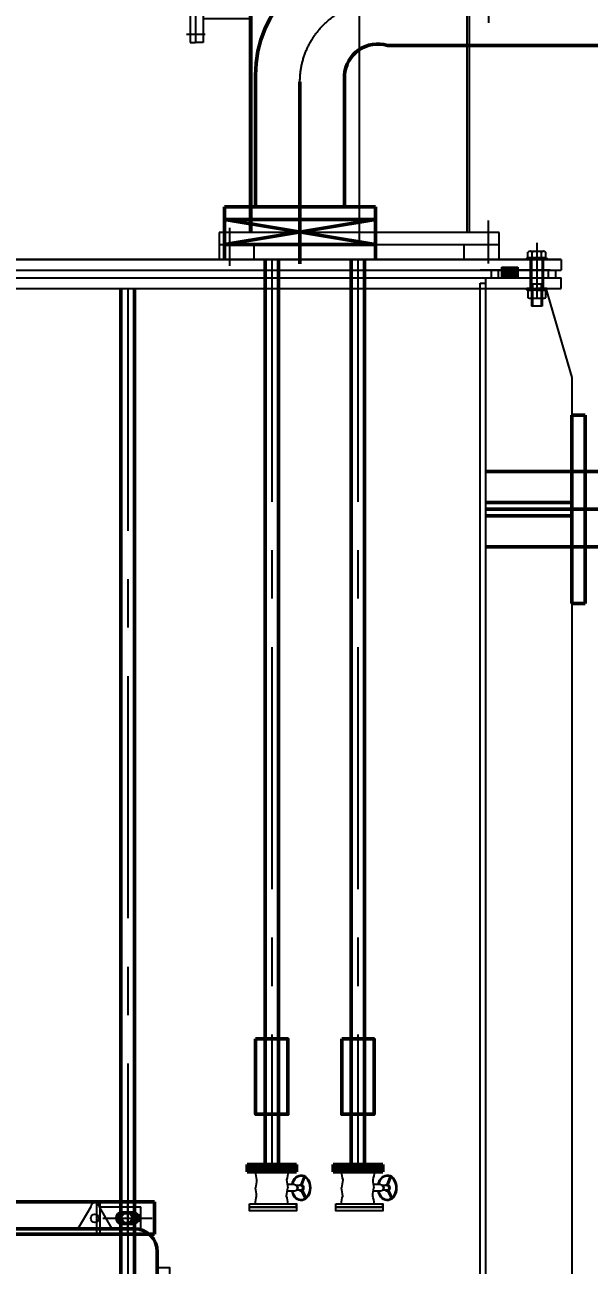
# Model space of a CAD drawing. Header units: millimetres. Extents: x 71406 to 93150, y 2492 to 17792.
# Drawn here: x 85000 to 86049, y 12733 to 15038 of the extents above; entities that cross this region are included whole.
import ezdxf

# ---------------------------------------------------------------- set-up
doc = ezdxf.new("R2010")
doc.units = ezdxf.units.MM
doc.header["$LTSCALE"] = 360
for name, pattern in [('ACAD_ISO04W100', [30, 24, -3, 0, -3]), ('ACISOTGB', [9, 4, -1, 1, -1, 1, -1]), ('CENTER', [2, 1.25, -0.25, 0.25, -0.25]), ('DASHED', [0.75, 0.5, -0.25])]:
    doc.linetypes.add(name, pattern=pattern)
for name, color, linetype, lineweight in [('0粗实线层', 7, 'Continuous', 50), ('1虚线层', 5, 'DASHED', 25), ('2中心线层', 1, 'CENTER', 25), ('4细实线层', 2, 'Continuous', 25), ('细实线', 3, 'Continuous', 20)]:
    doc.layers.add(name, color=color, linetype=linetype, lineweight=lineweight)
for name, color, linetype in [('1', 7, 'Continuous'), ('1轮廓实线层', 7, 'Continuous'), ('2', 2, 'CENTER'), ('2细线层', 4, 'Continuous'), ('3中心线层', 1, 'ACAD_ISO04W100'), ('4虚线层', 6, 'DASHED'), ('5剖面线层', 2, 'Continuous')]:
    doc.layers.add(name, color=color, linetype=linetype)
doc.styles.add('TH_GBDIM', font='txt.shx', dxfattribs={"width": 0.67, "bigfont": 'hztxt.shx'})
doc.dimstyles.new('TH_GBDIM', dxfattribs={"dimscale": 36, "dimtxt": 3.5, "dimasz": 2.5, "dimexe": 2, "dimexo": 0, "dimgap": 1.5, "dimtad": 0, "dimtoh": 1, "dimdec": 1, "dimdsep": 46, "dimtxsty": 'TH_GBDIM', "dimcen": 2.5, "dimclrd": 3, "dimclre": 3, "dimclrt": 6, "dimadec": 0, "dimazin": 2, "dimtfac": 0.714286, "dimtdec": 1, "dimtmove": 0, "dimatfit": 3, "dimfxl": 2, "dimtzin": 0, "dimlwd": -1, "dimlwe": -1, "dimarcsym": 0})
pattern_1 = [(225, (86301.5217, 14535.647), (2.245064, -2.245064), [])]
pattern_2 = [(135, (86301.5217, 14613.563), (2.245064, 2.245064), [])]

# ---------------------------------------------------------------- blocks, each defined once
blk = doc.blocks.new('GY-SGZ')
for p, q in [((1803.6, 9261.6), (2323.6, 9261.6)), ((1803.6, 9233.6), (1803.6, 9261.6)), ((2323.6, 9233.6), (2323.6, 9261.6)), ((2353.6, 9263.6), (2367.6, 9263.6)), ((2353.6, 9263.6), (2353.6, 9158.6)), ((2367.6, 9263.6), (2367.6, 9158.6)), ((2377.6, 9263.6), (2367.6, 9263.6)), ((2377.6, 9263.6), (2377.6, 9158.6)), ((1803.6, 9211.6), (1803.6, 9233.6)), ((1859.6, 9233.6), (1803.6, 9233.6)), ((1803.6, 9233.6), (2063.6, 9233.6)), ((1859.6, 9233.6), (1859.6, 8805.6)), ((1863.6, 9233.6), (1863.6, 8805.6)), ((2063.6, 9233.6), (2323.6, 9233.6)), ((2267.6, 9233.6), (2267.6, 8805.6)), ((2323.6, 9233.6), (2323.6, 9211.6)), ((2353.6, 9218.6), (2323.6, 9218.6)), ((1859.6, 9211.6), (1803.6, 9211.6)), ((2323.6, 9211.6), (1803.6, 9211.6)), ((2353.6, 9203.6), (2263.6, 9203.6)), ((2353.6, 9158.6), (2367.6, 9158.6)), ((2377.6, 9158.6), (2367.6, 9158.6)), ((1803.6, 8755.6), (1803.6, 8805.6)), ((1803.6, 8805.6), (1863.6, 8805.6)), ((1803.6, 8805.6), (2323.6, 8805.6)), ((2323.6, 8805.6), (2323.6, 8755.6)), ((2323.6, 8783.6), (1803.6, 8783.6)), ((2323.6, 8783.6), (1803.6, 8783.6)), ((1868.6, 8755.6), (1868.6, 8783.6)), ((2258.6, 8755.6), (2258.6, 8783.6))]:
    blk.add_line(p, q)
at = {"ltscale": 10}
blk.add_line((1803.6, 8755.6), (2323.6, 8755.6), dxfattribs=at)
at = {"layer": '1'}
blk.add_line((2263.6, 9233.6), (2263.6, 8805.6), dxfattribs=at)
at = {"layer": '2'}
for p, q in [((2349.6, 9248.6), (2382.6, 9248.6)), ((2349.6, 9173.6), (2384.2, 9173.6))]:
    blk.add_line(p, q, dxfattribs=at)
at = {"layer": '2中心线层'}
for p, q in [((1823.6, 9278.8), (1823.6, 9195.5)), ((2303.6, 9284.7), (2303.6, 9208)), ((1823.6, 8748.3), (1823.6, 8828.3)), ((2303.6, 8743.7), (2303.6, 8814.6))]:
    blk.add_line(p, q, dxfattribs=at)
at = {"layer": '3中心线层'}
blk.add_line((2063.6, 9353.1), (2063.6, 8786.1), dxfattribs=at)
blk = doc.blocks.new('srqlg-c')
at = {"layer": '0粗实线层'}
for p, q in [((156893.1, -197585.1), (157356.6, -197585.1)), ((157601.6, -197884.6), (157601.6, -197640.1)), ((157379.1, -197884.6), (157659.1, -197884.6)), ((157379.1, -197908.6), (157379.1, -197884.6)), ((157659.1, -197908.6), (157659.1, -197884.6)), ((157659.1, -197908.6), (157379.1, -197954.6)), ((157379.1, -197908.6), (157659.1, -197954.6)), ((157379.1, -197954.6), (157659.1, -197954.6)), ((157379.1, -197982.6), (157379.1, -197954.6)), ((157659.1, -197982.6), (157659.1, -197954.6))]:
    blk.add_line(p, q, dxfattribs=at)
at = {"layer": '0粗实线层', "color": 7}
blk.add_line((157436.6, -197640.1), (157436.6, -197884.6), dxfattribs=at)
at = {"layer": '0粗实线层', "color": 1}
blk.add_line((157519.1, -197652.7), (157519.1, -197990.5), dxfattribs=at)
at = {"layer": '0粗实线层'}
blk.add_lwpolyline([(157659.1, -197954.6), (157379.1, -197954.6), (157379.1, -197908.6), (157659.1, -197908.6)], close=True, dxfattribs=at)
for centre, radius, start, end in [((157381.6, -197640.1), 220, 0, 90), ((157374.8, -197644.4), 62, 3.9571, 107.0259)]:
    blk.add_arc(centre, radius, start, end, dxfattribs=at)
at = {"layer": '2中心线层'}
blk.add_arc((157369.1, -197652.7), 150.1, 0.011, 89.9735, dxfattribs=at)
at = {"layer": '细实线', "color": 0}
for p, q in [((157659.1, -197908.6), (157379.1, -197908.6)), ((157659.1, -197982.6), (157379.1, -197982.6))]:
    blk.add_line(p, q, dxfattribs=at)
blk = doc.blocks.new('A$C2EA9775C')
for p, q in [((-185, 70), (-185, 175)), ((-185, 175), (-160, 175)), ((-160, 70), (-160, 175)), ((-275, -70), (-275, 95)), ((-265, 95), (-275, 95)), ((-265, -70), (-265, 95)), ((-265, -175), (-265, 95)), ((0, 70), (-265, 70)), ((-160, 12.5), (0, 12.5)), ((-160, -12.5), (0, -12.5)), ((-275, -70), (-275, -175)), ((0, -70), (-265, -70)), ((-185, -175), (-185, -70)), ((-160, -70), (-160, -175)), ((-275, -175), (-265, -175)), ((-160, -175), (-185, -175))]:
    blk.add_line(p, q)
at = {"color": 6, "linetype": 'ACISOTGB'}
for p, q in [((-185, -70), (-185, 70)), ((-160, -70), (-160, 70))]:
    blk.add_line(p, q, dxfattribs=at)
at = {"color": 1, "linetype": 'CENTER'}
blk.add_line((0, 0), (-275, 0), dxfattribs=at)
at = {"color": 1}
blk.add_line((-160, 0), (0, 0), dxfattribs=at)
blk = doc.blocks.new('A$C44B90BF6')
for p, q in [((-267.5, 744), (-267.5, 804)), ((-267.5, 804), (267.5, 804)), ((-227.5, 784), (-217.5, 784)), ((-207.5, 784), (-217.5, 784)), ((207.5, 784), (217.5, 784)), ((227.5, 784), (217.5, 784)), ((267.5, 804), (267.5, 744)), ((-227.5, 764), (-217.5, 764)), ((-207.5, 764), (-217.5, 764)), ((207.5, 764), (217.5, 764)), ((227.5, 764), (217.5, 764)), ((267.5, 744), (-267.5, 744)), ((-267.5, 0), (-267.5, 60)), ((-267.5, 60), (267.5, 60)), ((267.5, 60), (267.5, 0)), ((-227.5, 40), (-217.5, 40)), ((-207.5, 40), (-217.5, 40)), ((207.5, 40), (217.5, 40)), ((227.5, 40), (217.5, 40)), ((267.5, 0), (-267.5, 0)), ((-227.5, 20), (-217.5, 20)), ((-207.5, 20), (-217.5, 20)), ((207.5, 20), (217.5, 20)), ((227.5, 20), (217.5, 20))]:
    blk.add_line(p, q)
for centre, start, end in [((-227.5, 774), 90, 270), ((-207.5, 774), 270, 90), ((207.5, 774), 90, 270), ((227.5, 774), 270, 90), ((-227.5, 30), 90, 270), ((-207.5, 30), 270, 90), ((207.5, 30), 90, 270), ((227.5, 30), 270, 90)]:
    blk.add_arc(centre, 10, start, end)
at = {"layer": '1虚线层'}
for p, q in [((-166, 744), (-166, 804)), ((-160, 744), (-160, 804)), ((160, 804), (160, 744)), ((166, 804), (166, 744)), ((-166, 0), (-166, 60)), ((-160, 0), (-160, 60)), ((160, 60), (160, 0)), ((166, 60), (166, 0))]:
    blk.add_line(p, q, dxfattribs=at)
at = {"layer": '2中心线层'}
for p, q in [((0, 727.7), (0, 815.8)), ((-217.5, 804), (-217.5, 744.8)), ((217.5, 804), (217.5, 744)), ((-175.5, 774), (-259.5, 774)), ((171.5, 774), (263.5, 774)), ((0, -16.3), (0, 71.8)), ((-217.5, 60), (-217.5, 0.8)), ((217.5, 60), (217.5, 0)), ((-175.5, 30), (-259.5, 30)), ((171.5, 30), (263.5, 30))]:
    blk.add_line(p, q, dxfattribs=at)
blk = doc.blocks.new('A$C0A6D7FC6')
for p, q in [((-230.1, 0), (230.1, 0)), ((-273, -661.1), (-273, -42.9)), ((273, -661.1), (273, -42.9)), ((-24.4, -356.3), (-24.4, -380.6)), ((-24, -356.3), (-24, -381.8)), ((-23.5, -356.3), (-23.5, -380.6)), ((-24, -381.8), (-24.4, -380.6)), ((-24, -381.8), (-23.5, -380.6)), ((-117.1, -495.7), (-117.1, -454.5)), ((-116.4, -496.1), (-116.4, -454.5)), ((-115.7, -495.7), (-115.7, -454.5)), ((-171.8, -495.7), (-61, -495.7)), ((-171.8, -496.1), (-61, -496.1)), ((-26.3, -508.7), (15.6, -508.7)), ((-26.3, -508.7), (-26.3, -542.5)), ((15.6, -508.7), (15.6, -542.5)), ((15.6, -542.5), (-26.3, -542.5)), ((-230.1, -704), (230.1, -704))]:
    blk.add_line(p, q)
blk.add_lwpolyline([(-187.3, -309.4, -0.414214), (-173.8, -295.9), (16.4, -295.9, -0.414214), (30, -309.4), (30, -551, -0.414214), (16.4, -564.6), (-173.8, -564.6, -0.414214), (-187.3, -551)], format="xyb", close=True)
for radius in [36.2, 2.38]:
    blk.add_circle((-24, -354), radius)
for centre, start, end in [((-230.1, -42.9), 90, 180), ((230.1, -42.9), 0, 90), ((-230.1, -661.1), 180, 270), ((230.1, -661.1), 270, 0)]:
    blk.add_arc(centre, 42.9, start, end)
at = {"layer": '1虚线层'}
for centre in [(-273, -102), (273, -102), (-273, -602), (273, -602)]:
    blk.add_circle(centre, 10, dxfattribs=at)
at = {"layer": '2细线层'}
for p, q in [((-94.2, 31.3), (-94.2, 81.4)), ((-94.2, 81.4), (-69.8, 81.4)), ((-69.8, 31.3), (-69.8, 81.4)), ((-242.3, -1.8), (-242.3, 40.7)), ((-164.7, 40.7), (-242.3, 40.7)), ((-223.8, 25.6), (-242.3, 25.6)), ((-164.7, 40.7), (-188.6, 0)), ((-149.3, 40.7), (-125.3, 0)), ((-114.5, 29), (-112.1, 31.3)), ((-114.5, 29), (-114.5, 15.1)), ((-82, 29), (-114.5, 29)), ((-82, 31.3), (-112.1, 31.3)), ((-82, 31.3), (-51.9, 31.3)), ((-82, 29), (-49.5, 29)), ((-49.5, 29), (-51.9, 31.3)), ((-49.5, 29), (-49.5, 15.1)), ((149.3, 40.7), (125.3, 0)), ((164.7, 40.7), (242.3, 40.7)), ((164.7, 40.7), (188.6, 0)), ((223.8, 25.6), (242.3, 25.6)), ((242.3, -1.8), (242.3, 40.7)), ((-223.8, 15), (-242.3, 15)), ((-125.3, 0), (-125.3, 15.1)), ((-125.3, 15.1), (-38.7, 15.1)), ((-38.7, 0), (-38.7, 15.1)), ((223.8, 15), (242.3, 15)), ((-34.1, -326.2), (-35.9, -321.2)), ((-29.1, -324.8), (-30, -319.7)), ((-24, -324.4), (-24, -319.1)), ((-18.8, -324.8), (-17.9, -319.7)), ((-13.8, -326.2), (-12, -321.2)), ((-51.7, -343.8), (-56.7, -342)), ((-49.6, -339.2), (-54.1, -336.5)), ((-46.6, -334.9), (-50.6, -331.6)), ((-43, -331.3), (-46.3, -327.3)), ((-38.7, -328.3), (-41.4, -323.8)), ((-9.2, -328.3), (-6.5, -323.8)), ((-5, -331.3), (-1.6, -327.3)), ((-1.3, -334.9), (2.7, -331.6)), ((1.6, -339.2), (6.2, -336.5)), ((3.8, -343.8), (8.8, -342)), ((-53.5, -354), (-58.8, -354)), ((-53.1, -348.8), (-58.2, -347.9)), ((-53.1, -359.1), (-58.2, -360)), ((-51.7, -364.1), (-56.7, -365.9)), ((-49.6, -368.7), (-54.1, -371.4)), ((1.6, -368.7), (6.2, -371.4)), ((3.8, -364.1), (8.8, -365.9)), ((5.2, -348.8), (10.3, -347.9)), ((5.2, -359.1), (10.3, -360)), ((5.6, -354), (10.9, -354)), ((-46.6, -373), (-50.6, -376.3)), ((-43, -376.6), (-46.3, -380.6)), ((-38.7, -379.6), (-41.4, -384.1)), ((-34.1, -381.7), (-35.9, -386.7)), ((-29.1, -383.1), (-30, -388.2)), ((-24, -383.5), (-24, -388.8)), ((-18.8, -383.1), (-17.9, -388.2)), ((-13.8, -381.7), (-12, -386.7)), ((-9.2, -379.6), (-6.5, -384.1)), ((-5, -376.6), (-1.6, -380.6)), ((-1.3, -373), (2.7, -376.3)), ((-153.2, -465.2), (-159.5, -459.9)), ((-147.3, -459.3), (-152.5, -453)), ((-140.4, -454.5), (-144.5, -447.4)), ((-132.8, -450.9), (-135.6, -443.2)), ((-124.7, -448.8), (-126.2, -440.7)), ((-116.4, -448), (-116.4, -439.8)), ((-108.1, -448.8), (-106.6, -440.7)), ((-100, -450.9), (-97.2, -443.2)), ((-92.4, -454.5), (-88.3, -447.4)), ((-85.5, -459.3), (-80.3, -453)), ((-79.6, -465.2), (-73.3, -459.9)), ((-161.5, -479.6), (-169.2, -476.8)), ((-158, -472), (-165.1, -468)), ((-74.8, -472), (-67.7, -468)), ((-71.2, -479.6), (-63.6, -476.8)), ((-163.7, -487.7), (-171.8, -486.3)), ((-69.1, -487.7), (-61, -486.3)), ((-242.3, -702.2), (-242.3, -744)), ((-196.5, -744), (-174.6, -704)), ((196.5, -744), (174.6, -704)), ((242.3, -702.2), (242.3, -744)), ((-223.8, -718.4), (-242.3, -718.4)), ((-223.8, -729), (-242.3, -729)), ((223.8, -718.4), (242.3, -718.4)), ((223.8, -729), (242.3, -729)), ((-242.3, -744), (-196.5, -744)), ((242.3, -744), (196.5, -744))]:
    blk.add_line(p, q, dxfattribs=at)
for points in [[(-273, -72.1), (-273, -72.1), (-295.4, -72.1), (-295.4, -72.1), (-295.4, -131.9), (-295.4, -131.9), (-273, -131.9), (-273, -131.9)], [(273, -72.1), (273, -72.1), (295.4, -72.1), (295.4, -72.1), (295.4, -131.9), (295.4, -131.9), (273, -131.9), (273, -131.9)], [(-273, -631.9), (-273, -631.9), (-295.4, -631.9), (-295.4, -631.9), (-295.4, -572.1), (-295.4, -572.1), (-273, -572.1), (-273, -572.1)], [(273, -631.9), (273, -631.9), (295.4, -631.9), (295.4, -631.9), (295.4, -572.1), (295.4, -572.1), (273, -572.1), (273, -572.1)]]:
    blk.add_lwpolyline(points, close=True, dxfattribs=at)
for centre, radius in [((-216.4, 20.3), 9.16), ((-156.8, 19.5), 7.6), ((156.8, 19.5), 7.6), ((216.4, 20.3), 9.16), ((-216.4, -723.7), 9.16), ((216.4, -723.7), 9.16)]:
    blk.add_circle(centre, radius, dxfattribs=at)
for centre in [(-157, 40.7), (157, 40.7)]:
    blk.add_arc(centre, 7.68, 0, 180, dxfattribs=at)
at = {"layer": '3中心线层'}
blk.add_line((0, 80.8), (0, -790.4), dxfattribs=at)
blk = doc.blocks.new('A$C78C11DB7')
blk.add_blockref('A$C44B90BF6', (0, -588.9))
at = {"layer": '0粗实线层'}
blk.add_blockref('A$C0A6D7FC6', (0, 165.2), dxfattribs=at)
blk = doc.blocks.new('*D889')
at = {"layer": '0粗实线层', "color": 3, "transparency": 16777216}
for p, q in [((85577.3, 16942.6), (88524.2, 16942.6)), ((88452.2, 16852.6), (88452.2, 14323.4)), ((88452.2, 11376.6), (88452.2, 13905.8)), ((85324.4, 11286.6), (88524.2, 11286.6))]:
    blk.add_line(p, q, dxfattribs=at)
for points in [[(88437.2, 16852.6), (88467.2, 16852.6), (88452.2, 16942.6)], [(88437.2, 11376.6), (88467.2, 11376.6), (88452.2, 11286.6)]]:
    blk.add_solid(points, dxfattribs=at)
at = {"layer": 'Defpoints', "color": 0, "transparency": 16777216}
for p in [(85577.3, 16942.6), (85324.4, 11286.6), (88452.2, 11286.6)]:
    blk.add_point(p, dxfattribs=at)
at = {"layer": '0粗实线层', "color": 6, "transparency": 16777216, "insert": (88452.2, 14114.6), "char_height": 126, "attachment_point": 5, "rotation": 90, "style": 'TH_GBDIM'}
blk.add_mtext('5656', dxfattribs=at)

msp = doc.modelspace()

# ---------------------------------------------------------------- hatches: boundary and pattern name
h = msp.add_hatch()
h.set_pattern_fill('普通,AE^C^Q', color=2, style=0)
h.set_pattern_definition([(45, (29186.8577, 78192.6705), (-0.883883476, 0.883883476), [])])
h.paths.add_polyline_path([(85916.339, 14581.605), (85916.339, 14587.605), (85886.339, 14587.605), (85886.339, 14581.605)])
h.paths.add_polyline_path([(85886.339, 14581.605), (85886.339, 14567.605), (85916.339, 14567.605), (85916.339, 14581.605)])
at = {"layer": '5剖面线层'}
h = msp.add_hatch(dxfattribs=at)
h.set_pattern_fill('ANSI31', color=256, style=0)
h.set_pattern_definition(pattern_2)
h.paths.add_polyline_path([(85932.839, 14603.855), (85933.589, 14604.605), (85940.839, 14604.605), (85940.839, 14601.605), (85932.839, 14601.605)])
h = msp.add_hatch(dxfattribs=at)
h.set_pattern_fill('ANSI31', color=256, style=0)
h.set_pattern_definition(pattern_2)
h.paths.add_polyline_path([(85961.839, 14604.605), (85969.089, 14604.605), (85969.839, 14603.855), (85969.839, 14601.605), (85961.839, 14601.605)])
h = msp.add_hatch(dxfattribs=at)
h.set_pattern_fill('ANSI31', color=256, style=0)
h.set_pattern_definition(pattern_1)
h.paths.add_polyline_path([(85932.839, 14545.355), (85933.589, 14544.605), (85940.839, 14544.605), (85940.839, 14547.605), (85932.839, 14547.605)])
h = msp.add_hatch(dxfattribs=at)
h.set_pattern_fill('ANSI31', color=256, style=0)
h.set_pattern_definition(pattern_1)
h.paths.add_polyline_path([(85961.839, 14544.605), (85969.089, 14544.605), (85969.839, 14545.355), (85969.839, 14547.605), (85961.839, 14547.605)])

# ---------------------------------------------------------------- linework, layer by layer
at = {"color": 1}
msp.add_line((85951.339, 14632.283), (85951.339, 14539.121), dxfattribs=at)
for p, q in [((85996.339, 14601.605), (83786.356, 14601.605)), ((83786.356, 14601.605), (85996.339, 14601.605)), ((85846.349, 14601.605), (85956.349, 14601.605)), ((85932.839, 14603.855), (85933.589, 14604.605)), ((85932.839, 14601.605), (85932.839, 14603.855)), ((85940.839, 14601.605), (85932.839, 14601.605)), ((85933.589, 14604.605), (85940.839, 14604.605)), ((85940.839, 14604.605), (85940.839, 14601.605)), ((85961.839, 14601.605), (85961.839, 14604.605)), ((85961.839, 14604.605), (85969.089, 14604.605)), ((85969.839, 14601.605), (85961.839, 14601.605)), ((85969.089, 14604.605), (85969.839, 14603.855)), ((85969.839, 14603.855), (85969.839, 14601.605)), ((85996.339, 14601.605), (85996.339, 14581.605)), ((83786.356, 14581.605), (85996.339, 14581.605)), ((83786.356, 14581.605), (85996.339, 14581.605)), ((83786.356, 14567.605), (85996.339, 14567.605)), ((85976.339, 14581.605), (85846.339, 14581.605)), ((85956.339, 14581.605), (85846.339, 14581.605)), ((85956.349, 14581.605), (85846.349, 14581.605)), ((85856.349, 14542.605), (85856.349, 14567.605)), ((85866.339, 14581.605), (85866.339, 14567.605)), ((85888.339, 14581.605), (85876.339, 14581.605)), ((85888.339, 14581.605), (85876.339, 14581.605)), ((85880.339, 14567.605), (85880.339, 14581.605)), ((85972.339, 14581.605), (85972.339, 14567.605)), ((85986.339, 14567.605), (85986.339, 14581.605)), ((85996.339, 14547.605), (85996.339, 14567.605)), ((83786.356, 14547.605), (85996.339, 14547.605)), ((85846.339, 14557.605), (85856.349, 14557.605)), ((85856.339, 11316.605), (85856.35, 14557.605)), ((85932.839, 14547.605), (85932.839, 14545.355)), ((85940.839, 14547.605), (85932.839, 14547.605)), ((85932.839, 14545.355), (85933.589, 14544.605)), ((85933.589, 14544.605), (85940.839, 14544.605)), ((85934.864, 14543.855), (85934.864, 14530.355)), ((85963.695, 14544.605), (85938.982, 14544.605)), ((85940.839, 14544.605), (85940.839, 14547.605)), ((85943.101, 14543.855), (85943.101, 14530.355)), ((85959.576, 14543.855), (85959.576, 14530.355)), ((85961.839, 14547.605), (85961.839, 14544.605)), ((85969.839, 14547.605), (85961.839, 14547.605)), ((85961.839, 14544.605), (85969.089, 14544.605)), ((85967.814, 14530.355), (85967.814, 14543.855)), ((85968.349, 14547.605), (86016.349, 14382.558)), ((85969.089, 14544.605), (85969.839, 14545.355)), ((85969.839, 14545.355), (85969.839, 14547.605)), ((85938.982, 14529.605), (85963.695, 14529.605)), ((86016.351, 14382.553), (86016.339, 11466.605)), ((86016.349, 13972.557), (86016.339, 11466.607)), ((86016.349, 13972.557), (86016.339, 11466.607))]:
    msp.add_line(p, q)
at = {"color": 5}
for p, q in [((85939.339, 14542.605), (85939.339, 14601.605)), ((85963.339, 14601.605), (85963.339, 14542.605))]:
    msp.add_line(p, q, dxfattribs=at)
at = {"color": 2}
for p, q in [((85886.339, 14567.605), (85886.339, 14587.605)), ((85886.339, 14587.605), (85916.339, 14587.605)), ((85916.339, 14567.605), (85886.339, 14567.605)), ((85916.339, 14587.605), (85916.339, 14567.605))]:
    msp.add_line(p, q, dxfattribs=at)
at = {"color": 6}
msp.add_line((85846.339, 11316.605), (85846.35, 14557.605), dxfattribs=at)
for points in [[(85417.787, 12846.997), (85504.983, 12846.997), (85504.983, 12840.58), (85417.787, 12840.58)], [(85417.787, 12840.58), (85504.983, 12840.58), (85504.983, 12834.164), (85417.787, 12834.164)], [(85577.787, 12846.997), (85664.983, 12846.997), (85664.983, 12840.58), (85577.787, 12840.58)], [(85577.787, 12840.58), (85664.983, 12840.58), (85664.983, 12834.164), (85577.787, 12834.164)]]:
    msp.add_lwpolyline(points, close=True)
for centre, radius, start, end in [((85938.982, 14532.921), 11.684, 69.359704, 110.640296), ((85951.339, 14498.992), 45.613, 79.595464, 100.404536), ((85963.695, 14532.921), 11.684, 69.359704, 110.640296), ((85938.982, 14541.289), 11.684, 249.359704, 290.640296), ((85951.339, 14575.218), 45.613, 259.595464, 280.404536), ((85963.695, 14541.289), 11.684, 249.359704, 290.640296)]:
    msp.add_arc(centre, radius, start, end)
at = {"layer": '0粗实线层'}
for p, q in [((85446.483, 14601.605), (85446.483, 12919.872)), ((85471.483, 14601.605), (85471.483, 12919.872)), ((85606.483, 14601.605), (85606.483, 12919.872)), ((85631.483, 14601.605), (85631.483, 12919.872)), ((85178.847, 14547.605), (85178.847, 11316.596)), ((85203.847, 14547.605), (85203.847, 11316.596)), ((85504.983, 12919.872), (85412.983, 12919.872)), ((85412.983, 12919.872), (85412.983, 12913.455)), ((85504.983, 12913.455), (85412.983, 12913.455)), ((85412.983, 12913.455), (85412.983, 12912.872)), ((85412.983, 12912.872), (85504.983, 12912.872)), ((85412.983, 12912.872), (85412.983, 12906.455)), ((85412.983, 12906.455), (85504.983, 12906.455)), ((85504.983, 12913.455), (85504.983, 12919.872)), ((85504.983, 12906.455), (85504.983, 12912.872)), ((85664.983, 12919.872), (85572.983, 12919.872)), ((85572.983, 12919.872), (85572.983, 12913.455)), ((85664.983, 12913.455), (85572.983, 12913.455)), ((85572.983, 12913.455), (85572.983, 12912.872)), ((85572.983, 12912.872), (85664.983, 12912.872)), ((85572.983, 12912.872), (85572.983, 12906.455)), ((85572.983, 12906.455), (85664.983, 12906.455)), ((85664.983, 12913.455), (85664.983, 12919.872)), ((85664.983, 12906.455), (85664.983, 12912.872))]:
    msp.add_line(p, q, dxfattribs=at)
for points in [[(85428.937, 13153.455), (85488.835, 13153.455), (85488.835, 13013.455), (85428.937, 13013.455)], [(85589.034, 13153.455), (85648.933, 13153.455), (85648.933, 13013.455), (85589.034, 13013.455)]]:
    msp.add_lwpolyline(points, close=True, dxfattribs=at)
at = {"layer": '1轮廓实线层'}
for p, q in [((85934.574, 14604.605), (85934.574, 14615.23)), ((85938.765, 14617.105), (85951.339, 14617.105)), ((85942.956, 14604.605), (85942.956, 14615.23)), ((85951.339, 14617.105), (85963.912, 14617.105)), ((85959.721, 14604.605), (85959.721, 14615.23)), ((85968.104, 14604.605), (85968.104, 14615.23)), ((85933.589, 14604.605), (85932.839, 14603.855)), ((85932.839, 14603.855), (85932.839, 14601.605)), ((85932.839, 14601.605), (85951.339, 14601.605)), ((85951.339, 14604.605), (85933.589, 14604.605)), ((85968.104, 14604.605), (85934.574, 14604.605)), ((85940.839, 14604.605), (85940.839, 14601.605)), ((85941.339, 14604.605), (85941.339, 14514.605)), ((85951.339, 14604.605), (85969.089, 14604.605)), ((85969.839, 14601.605), (85951.339, 14601.605)), ((85961.339, 14604.605), (85961.339, 14514.605)), ((85961.839, 14604.605), (85961.839, 14601.605)), ((85969.089, 14604.605), (85969.839, 14603.855)), ((85969.839, 14603.855), (85969.839, 14601.605)), ((85932.839, 14547.605), (85951.339, 14547.605)), ((85932.839, 14545.355), (85932.839, 14547.605)), ((85933.589, 14544.605), (85932.839, 14545.355)), ((85951.339, 14544.605), (85933.589, 14544.605)), ((85940.839, 14544.605), (85940.839, 14547.605)), ((85961.339, 14555.605), (85941.339, 14555.605)), ((85969.839, 14547.605), (85951.339, 14547.605)), ((85951.339, 14544.605), (85969.089, 14544.605)), ((85961.839, 14544.605), (85961.839, 14547.605)), ((85969.089, 14544.605), (85969.839, 14545.355)), ((85969.839, 14545.355), (85969.839, 14547.605)), ((85961.339, 14514.605), (85941.339, 14514.605))]:
    msp.add_line(p, q, dxfattribs=at)
for centre, radius, start, end in [((85938.765, 14611.483), 5.622, 41.79628, 138.20372), ((85951.339, 14597.43), 19.675, 64.783215, 115.216785), ((85963.912, 14611.483), 5.622, 41.79628, 138.20372)]:
    msp.add_arc(centre, radius, start, end, dxfattribs=at)
at = {"layer": '2中心线层'}
for p, q in [((85458.983, 14601.605), (85458.983, 12919.872)), ((85618.983, 14601.605), (85618.983, 12919.872)), ((85191.347, 14547.605), (85191.347, 11316.596))]:
    msp.add_line(p, q, dxfattribs=at)
at = {"layer": '2细线层'}
for p, q in [((85943.339, 14555.605), (85943.339, 14514.605)), ((85959.339, 14555.605), (85959.339, 14514.605))]:
    msp.add_line(p, q, dxfattribs=at)
at = {"layer": '3中心线层'}
for p, q in [((85951.339, 14606.69), (85951.339, 14599.793)), ((85951.339, 14542.52), (85951.339, 14549.417)), ((85951.339, 14544.605), (85951.339, 14529.605)), ((85951.339, 14544.605), (85951.339, 14531.509))]:
    msp.add_line(p, q, dxfattribs=at)
at = {"layer": '4细实线层'}
for p, q in [((85501.116, 12882.936), (85487.702, 12882.936)), ((85513.295, 12882.992), (85518.836, 12897.665)), ((85515.417, 12882.346), (85520.67, 12896.258)), ((85661.116, 12882.936), (85647.702, 12882.936)), ((85673.295, 12882.992), (85678.836, 12897.665)), ((85675.417, 12882.346), (85680.67, 12896.258)), ((85501.047, 12870.398), (85487.677, 12870.398)), ((85513.295, 12880.966), (85504.608, 12880.966)), ((85513.295, 12872.487), (85504.749, 12872.487)), ((85513.758, 12870.49), (85520.637, 12857.242)), ((85515.988, 12871.54), (85522.631, 12858.747)), ((85661.047, 12870.398), (85647.677, 12870.398)), ((85673.295, 12880.966), (85664.608, 12880.966)), ((85673.295, 12872.487), (85664.749, 12872.487)), ((85673.758, 12870.49), (85680.637, 12857.242)), ((85675.988, 12871.54), (85682.631, 12858.747)), ((85417.787, 12846.997), (85504.983, 12846.997)), ((85417.787, 12840.58), (85417.787, 12846.997)), ((85417.941, 12840.58), (85504.983, 12840.58)), ((85504.983, 12840.58), (85504.983, 12846.997)), ((85577.787, 12846.997), (85664.983, 12846.997)), ((85577.787, 12840.58), (85577.787, 12846.997)), ((85577.941, 12840.58), (85664.983, 12840.58)), ((85664.983, 12840.58), (85664.983, 12846.997))]:
    msp.add_line(p, q, dxfattribs=at)
at = {"layer": '4细实线层', "extrusion": (0, 0, -1)}
for centre, major_axis, ratio, start_param, end_param in [((85513.437, 12876.755), (0, 23.803), 0.73148861, 4.97506029, 10.72523128), ((85499.559, 12876.685), (-6.796, 0.433), 0.94432659, 1.74142671, 4.43204506), ((85513.295, 12876.726), (0, -6.265), 0.76611643, 2.31404699, 7.11073097), ((85673.437, 12876.755), (0, 23.803), 0.73148861, 4.97506029, 10.72523128), ((85659.559, 12876.685), (-6.796, 0.433), 0.94432659, 1.74142671, 4.43204506), ((85673.295, 12876.726), (0, -6.265), 0.76611643, 2.31404699, 7.11073097), ((85503.765, 12876.726), (0, -4.24), 0.79251294, 3.45246791, 5.90614402), ((85513.295, 12876.726), (0, -4.24), 0.79251294, 3.14159265, 6.28318531), ((85663.765, 12876.726), (0, -4.24), 0.79251294, 3.45246791, 5.90614402), ((85673.295, 12876.726), (0, -4.24), 0.79251294, 3.14159265, 6.28318531)]:
    msp.add_ellipse(centre, major_axis=major_axis, ratio=ratio, start_param=start_param, end_param=end_param, dxfattribs=at)
at = {"layer": '4细实线层'}
for centre in [(85513.299, 12876.778), (85673.299, 12876.778)]:
    msp.add_ellipse(centre, major_axis=(0, -21.668), ratio=0.77667832, start_param=5.01126045, end_param=10.70741773, dxfattribs=at)
for points, start_tangent, end_tangent in [([(85428.838, 12906.455), (85430.697, 12891.901), (85428.703, 12876.726)], (-0.30301294, -0.95298644), (-0.02371931, -0.99971866)), ([(85488.474, 12906.455), (85486.616, 12891.901), (85488.609, 12876.726)], (0.30301294, -0.95298644), (0.02371931, -0.99971866)), ([(85588.838, 12906.455), (85590.697, 12891.901), (85588.703, 12876.726)], (-0.30301294, -0.95298644), (-0.02371931, -0.99971866)), ([(85648.474, 12906.455), (85646.616, 12891.901), (85648.609, 12876.726)], (0.30301294, -0.95298644), (0.02371931, -0.99971866)), ([(85428.838, 12846.997), (85430.697, 12861.551), (85428.703, 12876.726)], (-0.30301294, 0.95298644), (-0.02371931, 0.99971866)), ([(85488.474, 12846.997), (85486.616, 12861.551), (85488.609, 12876.726)], (0.30301294, 0.95298644), (0.02371931, 0.99971866)), ([(85588.838, 12846.997), (85590.697, 12861.551), (85588.703, 12876.726)], (-0.30301294, 0.95298644), (-0.02371931, 0.99971866)), ([(85648.474, 12846.997), (85646.616, 12861.551), (85648.609, 12876.726)], (0.30301294, 0.95298644), (0.02371931, 0.99971866))]:
    msp.add_spline(points, degree=3, dxfattribs=dict(at, start_tangent=start_tangent, end_tangent=end_tangent))
at = {"layer": '4虚线层'}
for p, q in [((85941.239, 14544.385), (85941.239, 14533.605)), ((85961.439, 14544.385), (85961.439, 14533.605))]:
    msp.add_line(p, q, dxfattribs=at)

# ---------------------------------------------------------------- block references
at = {"xscale": -1}
msp.add_blockref('GY-SGZ', (87684.937, 5846.045), dxfattribs=at)
at = {"layer": '0粗实线层', "xscale": -1}
for name, p in [('srqlg-c', (243030.479, 212584.255)), ('A$C2EA9775C', (85856.349, 14137.586))]:
    msp.add_blockref(name, p, dxfattribs=at)
at = {"layer": '0粗实线层'}
msp.add_blockref('A$C78C11DB7', (84973.347, 12635.472), dxfattribs=at)

# ---------------------------------------------------------------- dimensions: what is measured, and where the dimension line sits
dim = msp.add_linear_dim(base=(88452.23, 11286.605), p1=(85577.326, 16942.605), p2=(85324.439, 11286.605), angle=90, dimstyle='TH_GBDIM', dxfattribs=at)
dim.commit()
dim.dimension.update_dxf_attribs({"geometry": '*D889', "text_midpoint": (88452.23, 14114.605)})

doc.saveas('drawing.dxf')
